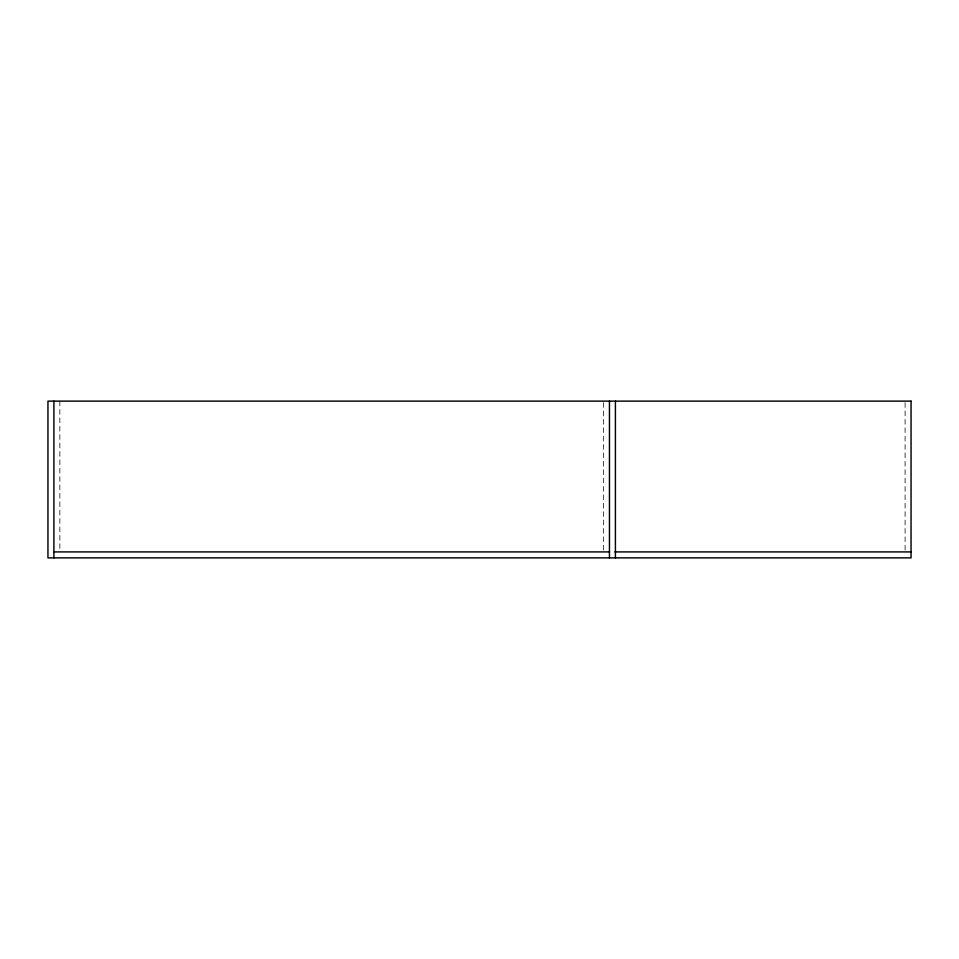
<?xml version="1.0" encoding="UTF-8"?>
<svg xmlns="http://www.w3.org/2000/svg" width="959" height="959" viewBox="0 0 959 959"><rect width="100%" height="100%" fill="white"/><g stroke="black" fill="none" stroke-linecap="round" stroke-linejoin="round"><path stroke-width="0.72" stroke-dasharray="4.79 3.6" d="M905.092 402.624L905.092 550.43M603.511 402.624L603.511 550.43M59.854 401.126L59.854 550.43"/><path stroke-width="1.44" d="M53.908 551.916L609.456 551.916M614.863 551.916L911.05 551.916M615.414 401.126L615.414 557.874M609.456 401.126L609.456 557.874M53.908 401.126L53.908 557.874M911.05 401.126L47.95 401.126L47.95 557.874L911.05 557.874L911.05 401.126"/></g></svg>
